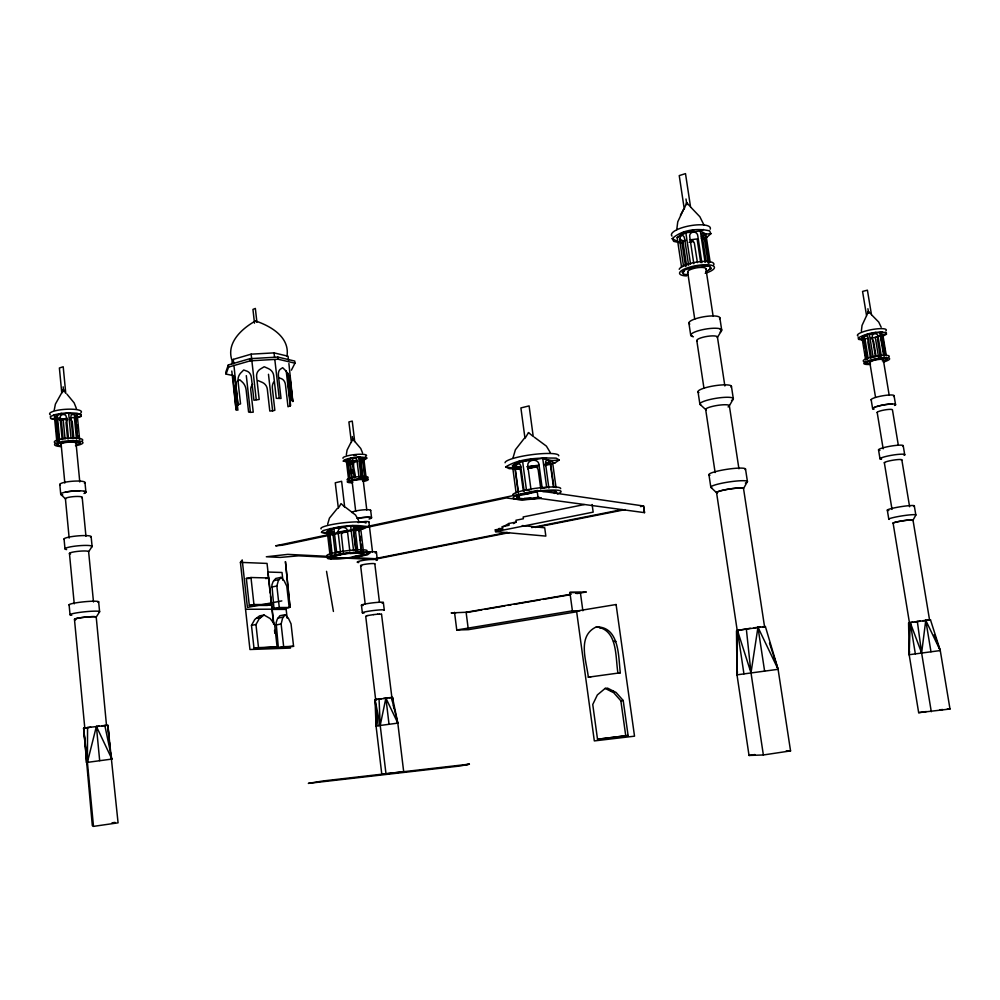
<?xml version="1.0" encoding="UTF-8"?>
<svg xmlns="http://www.w3.org/2000/svg" width="1000" height="1000" viewBox="0 0 1000 1000"><rect width="100%" height="100%" fill="white"/><g stroke="black" fill="none" stroke-linecap="round" stroke-linejoin="round"><path stroke-width="1.5" d="M376.1 712.05L376.062 726.025L381.8 774.3L403.688 771.75L397.812 723.125L392.488 697.45L375.012 699.625L376.062 726.025L397.812 723.125L391.463 697.438M87.575 727.55L87.4 762.262L93.5 826.375L118.075 822.837L107.875 725.288L87.575 727.55L83.625 728.263L92.325 825.662L93.5 826.375M769.5 643.112L778.1 669.312L737 674.837L737.412 630.288L765.387 626.538L778.1 669.312L790.55 750.9L763.363 754.975L749.025 755.438L737 674.837L736.488 630.812L737.412 630.288L751 672.812L763.363 754.975M86.475 752.038L86.337 762.513L111.888 759.075L104.812 725.438M934.237 634.7L940.275 650.562L909.175 654.712L910.212 622.537L930.487 619.837L940.275 650.562L950 709.013L918.662 712.663L909.175 654.712L908.587 622.962L910.212 622.537L921.625 652.975L931.3 711.725M288 373.225L287.825 375.35A8.413 1.275 85.6 0 0 288.087 383.4L290.625 405.5L288 406.775L285.462 384.712A8.287 6.562 -79.9 0 0 281.375 378.65L278.988 377.85M286.95 356.375C290.15 337.212 270.887 326.138 255.512 320.95C241.188 328.963 225.087 343.862 232.575 361.925M861.363 331.15L862.038 325.412L866.388 316.062M940.275 650.562L925.763 620.312L921.625 652.975L917.337 621.438M676.75 229.638L677.763 221.812L683.8 209.013M909.175 654.712L909.575 651.637M293.575 646.312L283.663 646.7L281.125 624L282.562 618.237L285.2 614.7L288.337 618.162L291.038 623.825L293.575 646.312L278.337 647.638L276.125 622.75L277.262 619.225L279.913 615.7L285.2 614.7M778.1 669.312L757.962 627.238L751 672.812L746.312 628.8M289.2 607.5L279.275 607.513L276.863 586L278.337 580.612L281 577.375L284.125 580.75L286.788 586.188L289.2 607.5L283.925 608.513L273.975 608.538L271.9 584.975L273.062 581.7L275.738 578.462L281 577.375M346.337 454.8L347.075 450.087L350.887 442.6M737 674.837L737.475 671.75M54.212 410.213L55.388 404.125L63.463 389.688L65.763 393.325L63.212 366.775L59.387 367.987L61.775 393.013M397.812 723.125L385.887 698.075L380.213 725.413L386.037 774.25M75.612 416.463L77.112 438.575M512.925 458.175L515.4 449.75L524.312 438.312M327.663 524.138L329.438 518.138L337.325 508.45M62.713 392.075L63.463 389.688M351.825 441.275L352.675 438.825L354.712 441.675L352.25 421.087L348.9 421.95L351.413 442.5M291.4 370.163L294.975 363.175L294.738 361.062L277.838 357.075L249.988 358.675L228.325 364.95L225.85 371.987L226.088 374.1L231.875 375.312M226.088 374.1L228.562 367.088L228.325 364.95M277.1 646.9L258.5 647.625L255.963 624.538L259.25 618.65L264.05 615.037L270.113 618.513L274.575 624.212L277.1 646.9L254.013 648.4L251.475 625.35L254.788 619.462L259.6 615.862L264.05 615.037M231.588 364.087L233.275 359.375L251.137 354.162L274.062 352.875L288.062 356.225L288.562 360.562M236.4 382.438A8.413 5.025 72.7 0 0 235.463 387.863L237.925 410.138L236.075 409.8L233.888 386.788A8.5 1 85.3 0 1 233.5 378.675L233.663 375.412L234.3 376.55A8.5 1 85.3 0 1 235.487 382.625L237.987 405.213L234.088 366.737M868.275 339.438L867.85 342.075L870.512 358.25M545.288 464.85C546.2 461.238 550.837 462.688 550.625 466.05L553.488 487.05M684.062 208.512L680.475 215.175M762.487 626.838L764.562 626.788L743.538 488.562L747.425 481.525L745.512 468.988M339.038 507.163L341.025 503.587L344.65 506.95M914.325 505.988L915.837 515.087L913.012 520.163L929.575 620.037L922.788 620.725M288.9 363.512L292.838 401.575L292.488 398.6M729.1 406.238L732.962 399.487M717.25 337.65L721.4 330.962M93.488 601.975L88.625 551.712L92.1 546.5L91.15 536.763M527.7 468.913C529.812 464.913 537.2 465.037 538.188 469.825L540.8 489.162M290.525 648.075L249.95 649.513L240.425 562.362L242.213 559.95L247.413 607.413L281.837 600.913M349.075 462.025L343.312 461.1L344.25 459.888C351.362 457.625 359.538 455.812 366.812 458.062L361.925 460.562M878.525 336.325L877.487 339.425L880.25 356.587M57.713 418.663L56.837 421.863L58.675 441.238M67.25 418.925L66.013 422.475L67.575 438.775M333.438 533.288L325.863 533.337L321.5 532.362L323.113 530.588C336.987 526.85 352.05 523.8 366.3 526.562L364.375 528.35L357.062 530.413M348.1 458.587L346.312 460.525L348.6 479.738M376.613 699.388L375.65 699.6L365.712 616.25L366.688 615.812M678.688 242.463L673.713 241.388L672.212 238.625C681.862 229.825 697.212 227.938 709.625 230.875L710.888 233.713L707 237.15L703.025 238.725M57.75 444.562L57.138 445.125L60.362 445.95M59.262 443.162L71.312 441.138L79.862 442.212L79.975 443.438L77.025 444.712L77.65 444.162M330.4 528.488L327.238 531.4L329.862 553.862M79.237 442.775L79.862 442.212L77.975 441.975M381.562 614.412L391.887 697.487M681.587 267.387L677.15 237.7L683.888 231.938M605.163 688.4L597.35 694.938L592.75 704.5L597.513 739.262L628.088 735.475L623.2 700.5L616.087 692.463L607.55 688.125L605.163 688.4L613.737 692.738L620.862 700.812L625.763 735.913M505.625 466.912L518.85 469.012L509.2 468.663L505.625 466.912C520.3 457.962 539.275 457.775 556.138 458.125L559.275 459.975L555.25 462.713L545.262 465.6M74.55 418.663L81.287 416.3L81.15 414.513L76.912 413.225L69.65 412.812L57.25 414.975L54.538 417.675L56.75 440.938M237.375 381.375L239.762 379.75L242.712 382.463A8.413 5.025 72.7 0 1 246.137 389.988L248.588 412.05L250.4 412.362L253.238 412.175L250.775 390.163A8.4 7.963 26.2 0 1 252.575 384.325M588.325 677.188L620.288 672.788C618.35 656.925 619.763 626.737 596.4 626.875C576.65 636.025 586.6 661.287 588.325 677.188L590.75 676.95M519.237 461.213L512.487 465.75L516.087 492.85M554.663 493.438L556.663 492.225L554.3 491.062L542.837 491.3M502.7 527.075L508.825 523.513L516.2 522.025L515.962 520.25L523.387 518.75L523.15 516.962L584.263 504.562M513.5 523.575L516.2 522.025M677.15 237.7L685.837 232.738L694 229.838M858.337 337.837L862.438 340.012L858.55 339.375L858.337 337.837C866.663 333.2 876.925 331.138 886.35 332.663L886.425 334.225L882.763 336.262M702.113 236.15L704.625 234.75M684.25 271.15L682.312 272.188L683.375 274.088L687.987 274.975L686.725 274.363M689.1 268.562C695.55 265.688 703.288 264.9 710.188 266.588L711.125 268.512L705.837 271.812M709.137 269.562L711.125 268.512L709.9 267.887M884.237 361.175L886.975 359.75L886.912 358.675L879.15 358.575L866.062 362.438L866.2 363.5L869.075 363.913L868.413 363.587M868.337 333.8L861.912 337.15L865.662 360.012M354.15 477.713L352.2 461.463C351.325 457.725 357.013 456.975 357.062 460.838L359.012 477.088L362.113 476.975L360.15 460.125L363.762 458.275L366.812 458.062M764.237 627.1L765.387 626.538M349.637 481.388L348.85 481.775L352.825 482.362M351.625 480.412L361.213 478.888L366.325 479.513L362.688 481.262L363.5 480.875M365.513 479.913L366.325 479.513L365.188 479.375M69.65 412.812L61.337 413.375L54.25 414.787L50.338 416.625L50.637 418.413L54.988 419.663M703.45 229.45L700.325 230.9L685.837 232.738L690.562 264.163M356.163 550.712L353.688 529.95L360.525 527.075L366.3 526.562M545.862 463.212L552.35 460.6L559.275 459.975M61.337 413.375L57.25 414.975L59.625 439.95L59.013 440.513L56.887 418.537L56.1 416.3L55.562 417.25L57.5 441.925M331.812 557.325L330.337 557.913C341.312 558.925 353.713 558.237 363.688 553.575C353.025 551.975 341.962 554.138 331.587 556.737L330.337 557.913L332.575 558.013M335.525 555.875L340.775 554.788M358.338 555.612L353.125 556.675M362.15 554.163L363.688 553.575L361.512 553.475M867.725 361.8L866.062 362.438L866.737 362.762M871.862 360.225L875.888 359.288M518.962 496.538L516.7 497.4C523.737 500.188 531.788 497.912 539.125 497.25M524.625 494.4L537.087 491.812M885.288 360.387L886.975 359.75L886.325 359.412M554.312 493.088L556.663 492.225L554.562 491.938M359.925 457.062L349.888 458.663L346.312 460.525L349.663 461.413M546.487 457.688L522.638 461.512L512.487 465.75L520.875 467.1L524.212 491.325M353.1 525.55L333.888 528.513L327.238 531.4L332.925 531.788M882.5 331.987L869.35 334.162L861.912 337.15L864.95 338.775L867.913 338.4M228.562 367.088L250.225 360.838L278.075 359.225L294.975 363.175M701.475 236.537L703.413 237L704.375 238.837L708.162 263.163M353.85 457.55L349.888 458.663L352.188 477.962L351.388 478.363L349.325 461.362L348.363 459.588L347.5 460.863L349.4 479.338M238.275 404.538L240.55 403.913L238.038 381.275A8.562 6.675 -80 0 1 240.562 373.162L243.713 369.988L247.237 371.262A8.562 6.675 -80 0 1 251.388 377.512L253.938 400.262L259.175 399.45L256.613 376.675A8.7 8.213 27.1 0 1 260.087 369.225L264.2 366.75L268.637 368.713A8.7 8.213 27.1 0 1 273.725 375.637L276.3 398.325L281.025 398.488L278.438 375.85A8.562 4.888 73.1 0 1 280.25 369.288L282.663 367.688L285.462 370.462A8.562 4.888 73.1 0 1 288.875 378.137L291.45 400.55L293.212 400.9M74.45 619.25L84.8 728.112L90.738 727.138M875.9 332.4L869.35 334.162L873.138 357.15L875.487 356.85L872.288 337.488C871.087 332.962 877.925 332.212 878.112 336.75L881.312 356.1M257.962 380.562L262.413 382.438A8.4 7.963 26.2 0 1 267.312 389.113L269.8 411.05L272.625 410.863L274.85 410.262L272.362 388.325A8.287 6.562 -79.9 0 1 273.625 382.125M532.938 458.825L522.638 461.512L526.512 490.45L529.525 490.062M928.75 620.275L930.487 619.837M341.413 526.638L333.888 528.513L336.725 552.712L335.225 553.3L332.837 532.975C332.713 527.825 327.75 530.812 329.15 534.55L331.512 554.775M366.637 615.812L367.912 615.525M338.375 508.363L335.262 482.788L341.625 481.287L344.663 506.95M537.112 490.525L538.15 498.212L644.513 512.65L643.55 505.988L537.112 490.525L275.65 545.825L282.488 545.188L506.25 497.938L522.15 500.012L539.487 498.475M689.175 242.325L693.413 241.462M273.85 580.625L279.125 579.538M111.175 759.225L111.888 759.075L96.388 726.375L99.162 726.075M271.575 587.075L276.863 586M249.3 605.413L253.95 604.538L271.737 604.562L267.137 605.425L249.3 605.413L246.35 578.438L250.975 577.513L268.775 577.975L265.712 578.587M522.288 525.575L544.712 527.8L545.837 536.1L495.538 531.625L495.3 529.862L502.275 528.462L502.05 526.688L509.05 525.288L508.825 523.513M495.538 531.625L593.175 512.137L592.112 504.525M507.275 532.388L374.862 558.675L353.45 557.612L367.55 554.788L370.5 552.537L359.162 551.9L342.688 553.488L328.462 556.375L287.8 554.375L266.325 556.775L280.312 557.413L298.525 555.825L373.762 559.475L509.425 532.575M531.625 527.562L622.362 509.55M535.337 527.438L625.275 509.613M640.512 506.6L643.562 505.988L644.513 512.65M273.975 608.538L279.275 607.513M278.05 618.062L283.337 617.062M367.863 615.525L373.525 614.625M275.812 624.987L281.125 624M256.375 618.263L260.85 617.45M701.338 238.175L707 237.15M597.513 739.262L628.088 735.475M251.475 625.35L255.963 624.538M402.287 772.062L403.738 771.8M278.337 647.638L283.663 646.7M527.612 468.275L537.9 466.875M571.237 594.188L466.112 612.25L451.15 612.913L455.75 612.875M579.875 610.788L572.4 610.837L569.888 592.438L586.312 591.975L576.962 593.587M254.013 648.4L258.5 647.625M575.812 593.413L580.375 592.625L582.863 610.763M466.488 612.537L481.825 609.9M484.9 609.375L504.837 605.95M507.912 605.425L510.975 604.9M514.05 604.375L540.138 599.9M543.2 599.375L569.288 594.9M81.287 416.3L70.163 418M911.112 622.425L912.85 622.137M454.525 612.325L456.763 629.987L572.4 610.837M576.763 611.775L468.338 629.675L456.763 629.987M878.288 336.975L870.875 338.013M544.925 464.325L555.25 462.713M360.15 460.125L365.788 459.275M353.688 529.95L364.375 528.35M749.025 755.438L754.975 754.55M377.863 699.188L381.463 698.675M915.037 621.8L920.188 621.062M918.662 712.663L926.375 711.538M750.3 628.275L737.225 630.575L716.587 492.775L710.825 487.275L708.962 474.787M112.013 822.837L115.037 822.4M348.9 460.9L347.788 462.95L349.588 478.4M620.862 700.812L623.2 700.5M881.712 358.537L884.712 358.575M351.825 464.188L351.463 461.25L357.25 460.5M354.387 479.762L348.85 481.775L350 481.912M359.263 479.137L362.362 479.025M526.825 466.75L538.938 465.175M545.225 488.025L542.225 488.413L538.925 464.062C537.788 458.137 527.312 459.462 527.75 465.513L531.025 489.862M531.438 492.95L519.462 495.575L516.7 497.4L518.888 497.675M542.638 491.5L549.288 491.2M530.862 498.05L524.3 498.35M337.2 532.087L347.688 530.725M337.975 552.55L340.475 552.225L338.075 531.85C337.762 526.838 346.488 525.65 347.4 530.638L349.812 551.013M350.112 553.575L356.075 553.2M343.975 557.863L338.088 558.25M679.425 238.925L682.85 240.763L685.7 240.4M694.312 267.087L685.113 269.775L682.312 272.188L683.587 272.812M702.362 266.062L706.838 266.3M54.25 414.787L54.538 417.675L63.125 418.9L67.35 418.363M62.425 442.275L56.95 443.9L57.138 445.125L59.075 445.363M68.763 441.463L73.225 441.375M383.562 698.388L387.663 697.875M753.888 627.8L760.2 627.05M610.9 691.3L613.263 691.025M373.512 614.625L377.612 614.2M466.375 764.7L468.25 764.488M101.762 725.788L105.562 725.425M389.387 697.688L391.562 697.475M342.062 532.612L346.325 532.212L341.763 532.15M620.288 672.788L617.95 673.012C615.212 657.387 618.212 629.712 596.4 626.875M376 699.6L376.863 699.525M353.263 461.825L356.25 461.575L351.463 461.25M940.013 709.762L942.875 709.538M947.15 709.225L950 709.013M64.925 419.862L67.65 419.675M705.088 262.312L700.325 230.9L705.875 234.05L710.888 233.713M886.425 334.225L882.788 334.475L875.312 337.45L878.562 357.137M81.15 414.513L68.662 413.525L71.062 438.475M377.575 614.212L379.325 614.087M86.862 762.387L83.625 728.263L85.75 728.15M613.55 641.488L615.913 641.363M679.925 242.725L683.012 242.6M786.125 751.062L790.55 750.9M599.888 627.913L602.263 627.837M379.275 614.1L381.512 614.087M245.55 609.275L286.137 609.15L287.15 618.138M271.988 609.425L286.163 609.375M378.125 725.725L375.012 699.625L376.125 699.625M569.888 592.438L580.375 592.625M246.35 578.438L249.325 578.513M240.425 562.362L267.05 563.425L273.85 624.288M59.325 419.9L62.213 420.05L59.312 419.637M527.825 467.65L532 467.9M321.5 532.362L333.45 533.175M495.3 529.862L497.938 530.1M499.012 528.462L502.925 528.825M343.312 461.1L348.875 461.875M679.625 239.213L682.075 243.688L685.537 266.462M50.637 418.413L54.975 419.025M347.788 531.237L343.225 531.838L341.362 534.375L343.312 552.263M106.5 725.375L96.225 617.087L99.612 611.775L98.65 601.925M672.212 238.625L678.65 242.037M333.688 532.362L330.925 532.175L329.9 534.362L332.088 553.913M534.288 437.163L546.4 446.125L550.262 452.55M345.725 507.45L355.55 515.025L358.65 520.425M871.65 338.425L873.6 341.337L876.025 356.05A13.125 2.5 -10.5 0 0 863.913 361.575M357.612 461.362C349.7 458.837 355.988 474.45 355.337 477.188M70.375 418.525L72.25 421.675L73.825 437.975M59.475 418.537L61.413 421.512L63.15 438.862M255.512 320.95L256.913 322.2L255.35 308.438L252.95 309.413L254.5 323.162M871.75 314.975L878.725 322.075L881.175 327.2M690.913 207.35L699.862 216.737L704.013 225.125M358.562 529.075L356.613 528.875L355.6 532.075L357.663 550.013M61.062 494.637L65.625 499M863.438 337.987L867.525 358.225M355.288 442.088L360.75 448.5L362.562 452.925M66.925 394.125L74.15 402.875L76.463 408.7M880.675 336.45L884.4 355M76.237 416.287L76.838 418.312M358.963 529.725L359.438 531.5M350.312 462.587L350.55 463.325M520.962 467.025C520.538 460.825 513.612 464.738 515.337 469.338L518.35 491.987M375.012 699.625L380.213 725.413L379.05 698.988M326.538 571.325L333.425 611.45M903.238 445.863L904.737 454.862M894.087 395.887L895.575 404.812M886.325 355.8L882.788 334.475L879.85 332.812L883.65 355.8M885.675 355.5L882.55 336.775L881.137 333.675L884.312 356.138M901.85 459.938L909.613 506.75M898.263 444.888L892.463 409.9A7.775 1.212 -9.9 0 0 884.163 410.025A7.775 1.212 -9.9 0 0 877.35 412.688M883.35 359.963L889.125 394.862M925.763 620.312L930.975 651.762M867.913 308.725L868.65 313.175M871.462 357.788L868.288 338.462C867.95 333.587 862.65 336.375 864.163 340.1L867.325 359.375M869.775 362.262L875.5 397.113M864.95 338.775L868.175 358.462M877.175 412.4L883.162 448.837M884.338 462.675L892.013 509.4M910.212 622.537L915.35 653.85M865.125 352.95L865.612 355.913M893.1 523.138L909.45 622.775M871.15 399.663L872.613 408.562M878.512 449.775L879.987 458.75M887.3 510.062L888.787 519.125M731.413 386.25L733.3 398.612M719.825 317.738L721.688 329.963M705.875 234.05L710.163 262.238M709.175 263.1L705.4 238.275C705.788 234.088 700.9 229.7 702.325 236.55L706.112 261.488M729.338 405.625L738.925 468.787M724.862 385.975L717.425 336.987A10.475 2.362 -9.6 0 0 705.05 336.775A10.475 2.362 -9.6 0 0 697.375 341.138M705.913 268.688L713.075 315.875M757.962 627.238L764.6 671.05M701.85 262.725L697.85 236.262C697.625 230.05 688.263 231.125 689.812 237.288L693.8 263.75M700.662 262.5L697.1 238.95L689.975 239.85L692.987 240.95L694.338 243L697.438 262.613M686 198.988L686.875 204.75M688.6 265.225L684.625 238.8L683.938 236.525L682.125 235.062L680.375 236.6L679.7 240.212L683.538 266.363M682.85 240.763L686.612 265.788M687.663 272.062L694.737 319.163M696.812 340.625L703.913 387.95M715.125 472.562L705.688 409.575L699.887 404.225L698.05 391.9M737.412 630.288L743.938 673.838M688.925 323.25L690.75 335.425M556.038 487.675L552.35 460.6L542.8 458.913L546.725 487.837M553.938 487.375L550.612 463.575L549.012 460.625L546.95 459.825L545.625 461.65L545.575 463.85L548.875 488.137M863.062 340.213L863.188 341.125M523.3 490.863L520.462 470.3L518.85 467.388L516.725 466.613L515.35 468.425L515.288 470.613L518.288 493.137M466.112 612.25L468.15 628.225M383.35 602.463L384.275 610.05M376.4 552.175L377.312 559.7M370.662 510.312L371.575 517.788M393.05 702.038L392.488 697.45L392.663 702.087M393.413 705.1L393.787 708.15M365.262 477.875L363.325 461.725L362.225 459.188L361.262 461.95L363.075 477.388M374.825 563.837L379.438 602.087M368.9 521.912L372.512 551.938M363.175 479.988L366.788 509.988M360.975 476.825L358.65 457.525L363.762 458.275L366.087 477.475L364.95 477.337L363 461.15L361.6 458.075L360.325 458.663L360.163 460.75M385.887 698.075L389.025 724.262M352.362 436.6L352.812 440.35M363.387 551.025L360.525 527.075L350.688 526.337L353.562 550.525M352.525 470.075L352.875 473.013M359.988 536.15L360.55 540.788M360.913 543.888L361.475 548.525M361.213 550.913L358.8 530.712C359.137 526.425 352.388 525.288 353.35 530.312L355.775 550.638M352.113 481.312L355.7 511.337M360.613 565.588L365.175 603.875M361.45 605.212L362.362 612.812M290.425 380.725L291.112 386.688M291.462 389.663L292.15 395.625M286.2 370.887L290.262 406.163M277.838 357.075L278.075 359.225M274.062 352.875L274.562 357.275M274.9 360.25L279.225 398.137M268.475 374.288L272.625 410.863M282.875 580.175L282.013 572.487L267.812 572.038L270.15 592.975M251.137 354.162L251.8 360.062M251.962 361.587L256.238 399.637M249.988 358.675L250.225 360.838M246.3 375.637L250.4 412.362M274.525 630.325L274.862 633.337M270.487 595.962L271.15 601.95M271.488 604.938L273.65 624.362M83.625 728.263L87.4 762.262L96.388 726.375L99.675 760.662M233.275 359.375L233.762 363.762M231.8 371.05L236.075 409.8M250.975 577.513L253.95 604.538M84.987 482.612L85.925 492.262M109.225 739.163L107.875 725.288L108.938 739.225M109.525 742.25L109.975 746.888M110.575 753.05L110.875 756.137M79.612 439.575L77.213 414.775L74.388 417.45L76.475 439.012M77.537 425.25L77.825 428.225M78.537 435.675L78.838 438.65M77.575 437.837L75.688 418.425C76.25 414.188 69.987 412.537 70.95 417.738L72.975 438.725M82.2 497.413L85.95 536.275M76.05 443.212L79.787 481.975M68.513 438.812L66.487 417.788C66.487 412.75 59.125 413.812 60.163 418.6L62.175 439.625M63.15 386.825L63.525 390.85M63.125 418.9L65.05 438.925M61.125 444.15L64.837 483.025M69.162 538.088L65.412 498.65A8.425 1.412 -4.7 0 1 75.2 496.512A8.425 1.412 -4.7 0 1 81.825 497.8M69.438 553.362L74.237 603.837M59.8 484.4L60.712 494.1M64.05 538.987L64.987 548.787M69.1 604.775L70.037 614.688M505.075 462.75A27.062 4.513 -7.7 0 1 532.35 454.6A27.062 4.513 -7.7 0 1 558.713 455.825M541.175 497.65A24.188 3.45 -7.7 0 1 513.188 497.675A24.188 3.45 -7.7 0 1 544.513 490.462A24.188 3.45 -7.7 0 1 557.425 493.913M512.712 494.875A24.175 3.5 -7.7 0 1 537.163 488.125A24.175 3.5 -7.7 0 1 560.625 488.675M321.1 528.888A22.688 3.113 -6.6 0 1 340.988 523.1A22.688 3.113 -6.6 0 1 365.887 523.075M327.088 555.788A20.25 2.413 -6.8 0 1 344.913 550.988A20.25 2.413 -6.8 0 1 367.088 550.588M289.637 375.438A8.413 1.275 85.6 0 1 289.975 377.2M352 512.575A9.412 1.375 -6.7 0 1 362.175 509.963A9.412 1.375 -6.7 0 1 370.438 510.7M357.212 518.375A9.412 1.325 -6.7 0 1 369.412 517.238A9.412 1.325 -6.7 0 1 369.075 519.038M358.775 562.562A10.125 1.137 -6.9 0 1 360.5 560.887A10.125 1.137 -6.9 0 1 373.45 559.3A10.125 1.137 -6.9 0 1 376.125 560.425M352.375 481.525A5.575 0.925 -6.6 0 1 358.125 479.663A5.575 0.925 -6.6 0 1 362.537 480.538M358.088 522.6A6.275 0.862 -6.7 0 1 365.575 521.55A6.275 0.862 -6.7 0 1 368.75 522.15M363.137 605.462A11.037 0.925 -7 0 1 365.062 604.025A11.037 0.925 -7 0 1 379.175 602.263A11.037 0.925 -7 0 1 382.038 603.088M364.038 613.038A11.05 0.875 -7.1 0 1 371.525 610.775A11.05 0.875 -7.1 0 1 383.975 610.312M365.988 552.25A10.125 1.188 -6.9 0 1 374.888 551.763A10.125 1.188 -6.9 0 1 375.213 552.925M359.7 522.35A5.587 0.775 -6.7 0 1 366.463 521.65M358.338 562.05A9 1.013 -6.9 0 1 358.55 561.763M357.45 518.4A8.963 1.262 -6.7 0 1 361.875 517.688L364.2 517.45A8.963 1.262 -6.7 0 1 369.775 517.375M370.737 517.562A8.963 1.262 -6.7 0 1 370.9 518.2M361.712 565.85A7.163 0.787 -6.9 0 1 366.538 564.062A7.163 0.787 -6.9 0 1 374.65 564.062M342.987 458.3A11.875 2.163 -6.5 0 1 356.587 454.412A11.875 2.163 -6.5 0 1 365.45 456.5M351.9 482.775A10.6 1.762 -6.6 0 1 349.8 480.375A10.6 1.762 -6.6 0 1 365.562 478.562A10.6 1.762 -6.6 0 1 363.9 481.4M347.062 479.963A10.6 1.775 -6.6 0 1 359.225 476.637A10.6 1.775 -6.6 0 1 367.113 478.275M354.012 455.513A8.387 1.525 -6.5 0 1 356.188 455.288M873.925 409.288A11.662 1.863 -10 0 1 883.125 404.963A11.662 1.863 -10 0 1 895.025 405.387M871.425 400.125A11.662 1.925 -10.1 0 1 883.138 395.712A11.662 1.925 -10.1 0 1 893.55 396.475M881.375 459.338A12.562 1.613 -9.5 0 1 891.375 455.325A12.562 1.613 -9.5 0 1 904.125 455.375M870.562 362.788A6.9 1.3 -10.4 0 1 872.4 360.8A6.9 1.3 -10.4 0 1 881.137 359.312A6.9 1.3 -10.4 0 1 882.288 360.8M879.912 450.4A12.55 1.675 -9.6 0 1 889.887 446.275A12.55 1.675 -9.6 0 1 902.638 446.388M893.3 523.337A10.1 0.875 -8.8 0 1 903.625 520.675A10.1 0.875 -8.8 0 1 912.513 520.475A10.025 0.875 -8.8 0 0 903.625 520.675A10.025 0.875 -8.8 0 0 893.375 523.325M889.075 519.412A13.713 1.238 -8.9 0 1 901.325 516A13.713 1.238 -8.9 0 1 915.837 515.087M888.787 510.5A13.7 1.312 -9 0 1 899.825 506.85A13.7 1.312 -9 0 1 913.65 506.438M881.612 458.862A11.15 1.425 -9.5 0 1 881.363 458.537M894.8 404.462A11.113 1.775 -10 0 1 894.5 405.45M873.425 408.9A11.113 1.775 -10 0 1 874.825 407.3M876.663 406.625A11.113 1.775 -10 0 1 887.4 404.387L890.013 404.15A11.113 1.775 -10 0 1 892.2 404.075M884.538 462.938A8.888 1.113 -9.4 0 1 893.55 460.1A8.888 1.113 -9.4 0 1 901.425 460.288M858.012 336.062A14.712 3.038 -10.7 0 1 871.6 329.637A14.712 3.038 -10.7 0 1 885.875 330.913M870.462 364.4A13.137 2.475 -10.4 0 1 866.675 361.287A13.137 2.475 -10.4 0 1 886.5 357.713A13.137 2.475 -10.4 0 1 883.288 362.088M876.1 356.163A13.125 2.5 -10.5 0 1 888.812 357.075M693.425 336.775A15.713 3.613 -9.6 0 1 695.4 331.763A15.713 3.613 -9.6 0 1 715.35 328.237A15.713 3.613 -9.6 0 1 720.088 332.075M689.775 324.075A15.7 3.738 -9.7 0 1 703.25 316.863A15.7 3.738 -9.7 0 1 719.55 318.775M700.775 404.888A16.95 3.125 -9.2 0 1 717.7 398.05A16.95 3.125 -9.2 0 1 731.513 400.5M688.175 272.638A9.287 2.512 -10 0 1 696.087 267.938A9.287 2.512 -10 0 1 705.775 269.387M698.938 392.6A16.925 3.262 -9.2 0 1 713.637 385.913A16.925 3.262 -9.2 0 1 731.075 387.163M717.25 493.113A13.65 1.713 -8.6 0 1 727.55 489.325A13.65 1.713 -8.6 0 1 743.525 488.562M717.325 493.1A13.587 1.713 -8.6 0 1 727.562 489.325A13.587 1.713 -8.6 0 1 743.462 488.575M711.762 487.75A18.538 2.413 -8.7 0 1 730.487 481.737A18.538 2.413 -8.7 0 1 745.375 483.062M709.9 475.3A18.512 2.562 -8.7 0 1 726.188 469.425A18.512 2.562 -8.7 0 1 745.1 469.712M692.288 336.062A14.963 3.438 -9.6 0 1 691.488 335.3M720.2 329.312A14.963 3.438 -9.6 0 1 720.675 331.037M706.312 410.037A11.988 2.163 -9.1 0 1 718.3 405.275A11.988 2.163 -9.1 0 1 728.075 406.925M671.975 236.088A19.775 5.863 -10.3 0 1 689.9 225.775A19.775 5.863 -10.3 0 1 710.2 229.188M686.525 275.938A17.675 4.787 -10 0 1 684.737 268.888A17.675 4.787 -10 0 1 711.012 265.163A17.675 4.787 -10 0 1 705.225 273.288M679.2 269.288A17.663 4.825 -10 0 1 698.713 261.812A17.663 4.825 -10 0 1 713.75 264.887M62.237 495.075A12.65 2.15 -4.7 0 1 65.525 492.088A12.65 2.15 -4.7 0 1 81.775 490.9A12.65 2.15 -4.7 0 1 83.975 493.488M60.138 484.95A12.637 2.225 -4.6 0 1 72.825 481.213A12.637 2.225 -4.6 0 1 84.412 483.225M66.6 549.587A13.625 1.863 -5.2 0 1 77.287 545.887A13.625 1.863 -5.2 0 1 91.475 547.038M61.325 444.525A7.488 1.5 -4.1 0 1 68.825 442.15A7.488 1.5 -4.1 0 1 75.725 443.625M74.763 619.487A10.9 1.013 -6 0 0 75.75 619.625A10.875 1.013 -6 0 1 74.787 619.475M69.475 605.138A14.863 1.512 -5.8 0 1 84.488 601.75A14.863 1.512 -5.8 0 1 97.963 602.388M71.775 615.225A14.875 1.425 -5.9 0 1 83.513 611.925A14.875 1.425 -5.9 0 1 98.912 612.212M64.412 539.475A13.613 1.938 -5.1 0 1 78.112 535.862A13.613 1.938 -5.1 0 1 90.525 537.312M85.325 492.312A12.05 2.05 -4.7 0 1 84.787 492.875M62.763 494.988A12.05 2.05 -4.7 0 1 61.325 494.062M65.113 492.312A12.05 2.05 -4.7 0 1 70.638 491.375L73.775 491.075A12.05 2.05 -4.7 0 1 79.75 490.925M83.975 491.375A12.05 2.05 -4.7 0 1 85.05 491.8M70.562 553.913A9.637 1.288 -5.3 0 1 76.912 551.462A9.637 1.288 -5.3 0 1 88.625 551.712M50.287 414.812A15.938 3.513 -3.8 0 1 65.075 409.338A15.938 3.513 -3.8 0 1 80.938 412.713M61.388 446.613A14.238 2.862 -4.1 0 1 58.125 442.488A14.238 2.862 -4.1 0 1 79.912 441.112A14.238 2.862 -4.1 0 1 75.487 445.725M54.925 442.788A14.238 2.888 -4.1 0 1 68.162 438.15A14.238 2.888 -4.1 0 1 82.287 440.775M686.625 202.575L684.237 208.825L679.237 175.6L685.5 173.625L690.537 206.912L686.625 202.575M868.4 311.363L866.587 315.85L862.562 291.425L867.412 290.175L871.462 314.637L868.4 311.363M528.5 432.587L525 438.413L520.9 407.925L529.1 405.9L533.225 436.488L528.5 432.587M285.438 561.65L290.038 607.35L285.438 561.65M469.387 764.15L460.125 765.987L308.35 783.375L323.038 780.962L469.387 764.15M616.087 604.525L576.562 611.062L594.325 740.913L634.525 736.175L616.087 604.525M330.975 559.012A20.263 2.387 -6.8 0 0 365.662 554.562A20.263 2.387 -6.8 0 0 345.45 553.538A20.263 2.387 -6.8 0 0 330.975 559.012M87.2 616.962A10.9 1.013 -6 0 0 74.488 619.25A10.875 1.013 -6 0 1 87.188 616.962A10.9 1.013 -6 0 1 95.65 617.4A10.875 1.013 -6 0 0 87.188 616.962"/></g></svg>
